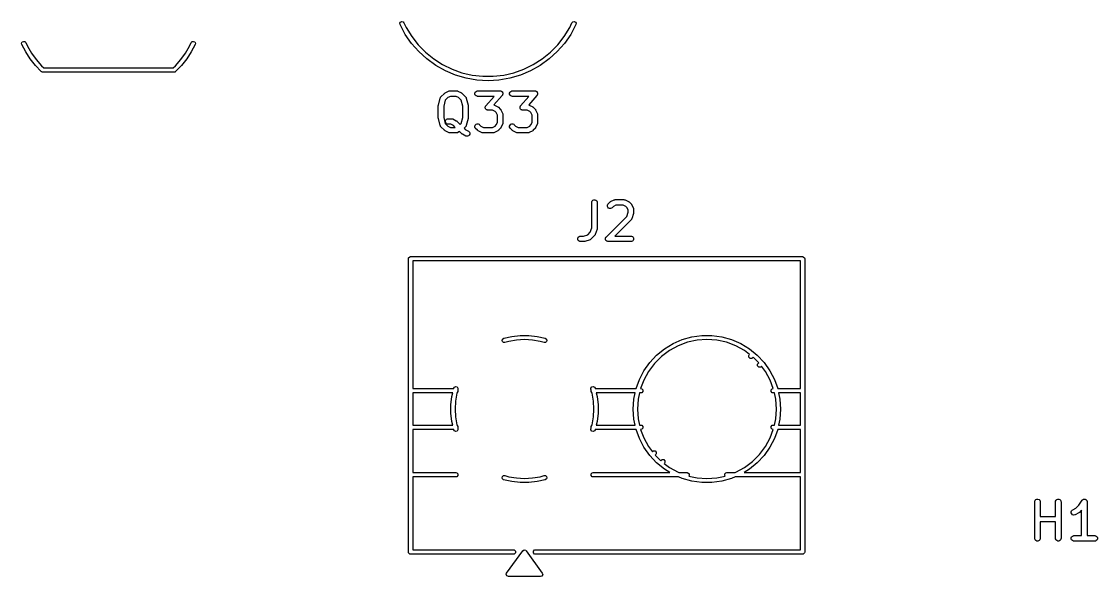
# Model space of a CAD drawing. Extents: x -0.09 to 4.55, y -0.16 to 2.78.
# Drawn here: x 3.292 to 4.453, y -0.112 to 0.487 of the extents above; entities that cross this region are included whole.
import ezdxf

# ---------------------------------------------------------------- set-up
doc = ezdxf.new("R2010")
doc.units = 0
doc.header["$MEASUREMENT"] = 0
doc.layers.add('BLACK', color=7, linetype='CONTINUOUS')

msp = doc.modelspace()

# ---------------------------------------------------------------- linework, layer by layer
at = {"layer": 'BLACK', "linetype": 'CONTINUOUS'}
for p, q in [((3.7002, 0.4847), (3.7009, 0.486)), ((3.7004, 0.4833), (3.7002, 0.4847)), ((3.706, 0.4728), (3.7004, 0.4833)), ((3.7004, 0.4833), (3.7004, 0.4833)), ((3.7009, 0.486), (3.7022, 0.4866)), ((3.7022, 0.4866), (3.7036, 0.4864)), ((3.7036, 0.4864), (3.7046, 0.4853)), ((3.7046, 0.4853), (3.707, 0.4801)), ((3.707, 0.4801), (3.713, 0.4705)), ((3.8776, 0.4705), (3.8835, 0.4801)), ((3.8835, 0.4801), (3.8859, 0.4853)), ((3.8902, 0.4833), (3.8846, 0.4728)), ((3.8859, 0.4853), (3.8869, 0.4864)), ((3.8859, 0.4853), (3.8859, 0.4853)), ((3.8869, 0.4864), (3.8883, 0.4866)), ((3.8883, 0.4866), (3.8897, 0.486)), ((3.8897, 0.486), (3.8904, 0.4847)), ((3.8904, 0.4847), (3.8902, 0.4833)), ((3.292, 0.4633), (3.2927, 0.4646)), ((3.2927, 0.4646), (3.294, 0.4652)), ((3.294, 0.4652), (3.2954, 0.465)), ((3.2954, 0.465), (3.2965, 0.4639)), ((3.4752, 0.4639), (3.4762, 0.465)), ((3.4762, 0.465), (3.4777, 0.4652)), ((3.4777, 0.4652), (3.479, 0.4646)), ((3.479, 0.4646), (3.4797, 0.4633)), ((3.7128, 0.4631), (3.706, 0.4728)), ((3.713, 0.4705), (3.72, 0.4615)), ((3.8706, 0.4615), (3.8776, 0.4705)), ((3.8846, 0.4728), (3.8778, 0.4631)), ((3.2922, 0.4619), (3.292, 0.4633)), ((3.2965, 0.4539), (3.2922, 0.4619)), ((3.2922, 0.4619), (3.2922, 0.4619)), ((3.2965, 0.4639), (3.2965, 0.4639)), ((3.2965, 0.4639), (3.2983, 0.46)), ((3.3015, 0.4463), (3.2965, 0.4539)), ((3.2983, 0.46), (3.3028, 0.4526)), ((3.4689, 0.4526), (3.4733, 0.46)), ((3.4752, 0.4539), (3.4702, 0.4463)), ((3.4733, 0.46), (3.4752, 0.4639)), ((3.4752, 0.4639), (3.4752, 0.4639)), ((3.4795, 0.4619), (3.4752, 0.4539)), ((3.4797, 0.4633), (3.4795, 0.4619)), ((3.4795, 0.4619), (3.4795, 0.4619)), ((3.7206, 0.4542), (3.7128, 0.4631)), ((3.72, 0.4615), (3.7279, 0.4534)), ((3.7294, 0.4462), (3.7206, 0.4542)), ((3.7279, 0.4534), (3.7368, 0.4463)), ((3.8538, 0.4463), (3.8626, 0.4534)), ((3.87, 0.4542), (3.8612, 0.4462)), ((3.8626, 0.4534), (3.8706, 0.4615)), ((3.8778, 0.4631), (3.87, 0.4542)), ((3.3071, 0.4392), (3.3015, 0.4463)), ((3.3028, 0.4526), (3.3078, 0.4455)), ((3.3078, 0.4455), (3.3135, 0.439)), ((3.4582, 0.439), (3.4638, 0.4455)), ((3.4638, 0.4455), (3.4689, 0.4526)), ((3.4702, 0.4463), (3.4646, 0.4392)), ((3.739, 0.4392), (3.7294, 0.4462)), ((3.7368, 0.4463), (3.7463, 0.4402)), ((3.8442, 0.4402), (3.8538, 0.4463)), ((3.8612, 0.4462), (3.8515, 0.4392)), ((3.3133, 0.4326), (3.3071, 0.4392)), ((3.3138, 0.4323), (3.3133, 0.4326)), ((3.3133, 0.4326), (3.3133, 0.4326)), ((3.3135, 0.439), (3.3159, 0.4366)), ((3.3141, 0.4321), (3.3138, 0.4323)), ((3.3145, 0.432), (3.3141, 0.4321)), ((3.3146, 0.4319), (3.3145, 0.432)), ((3.3147, 0.4319), (3.3146, 0.4319)), ((3.315, 0.4319), (3.3147, 0.4319)), ((3.4567, 0.4319), (3.315, 0.4319)), ((3.3159, 0.4366), (3.4557, 0.4366)), ((3.4557, 0.4366), (3.4582, 0.439)), ((3.4569, 0.4319), (3.4567, 0.4319)), ((3.457, 0.4319), (3.4569, 0.4319)), ((3.4572, 0.432), (3.457, 0.4319)), ((3.4576, 0.4321), (3.4572, 0.432)), ((3.4578, 0.4323), (3.4576, 0.4321)), ((3.4583, 0.4326), (3.4578, 0.4323)), ((3.4646, 0.4392), (3.4583, 0.4326)), ((3.4583, 0.4326), (3.4583, 0.4326)), ((3.7494, 0.4334), (3.739, 0.4392)), ((3.7463, 0.4402), (3.7565, 0.4352)), ((3.7603, 0.4288), (3.7494, 0.4334)), ((3.7565, 0.4352), (3.7672, 0.4314)), ((3.7672, 0.4314), (3.7783, 0.4288)), ((3.8122, 0.4288), (3.8233, 0.4314)), ((3.8233, 0.4314), (3.834, 0.4352)), ((3.8412, 0.4334), (3.8302, 0.4288)), ((3.834, 0.4352), (3.8442, 0.4402)), ((3.8515, 0.4392), (3.8412, 0.4334)), ((3.7717, 0.4255), (3.7603, 0.4288)), ((3.7834, 0.4235), (3.7717, 0.4255)), ((3.7783, 0.4288), (3.7896, 0.4276)), ((3.7953, 0.4228), (3.7834, 0.4235)), ((3.7896, 0.4276), (3.7953, 0.4276)), ((3.7953, 0.4276), (3.7953, 0.4276)), ((3.7953, 0.4276), (3.801, 0.4276)), ((3.8071, 0.4235), (3.7953, 0.4228)), ((3.7953, 0.4228), (3.7953, 0.4228)), ((3.801, 0.4276), (3.8122, 0.4288)), ((3.8188, 0.4255), (3.8071, 0.4235)), ((3.8302, 0.4288), (3.8188, 0.4255)), ((3.7444, 0.4053), (3.7482, 0.4091)), ((3.7482, 0.4091), (3.7484, 0.4093)), ((3.7484, 0.4093), (3.7485, 0.4093)), ((3.7485, 0.4093), (3.7486, 0.4094)), ((3.7486, 0.4094), (3.7487, 0.4095)), ((3.7486, 0.4094), (3.7486, 0.4094)), ((3.7487, 0.4095), (3.749, 0.4096)), ((3.749, 0.4096), (3.7527, 0.4115)), ((3.7527, 0.4115), (3.7533, 0.4117)), ((3.7533, 0.4117), (3.7534, 0.4117)), ((3.7534, 0.4117), (3.7535, 0.4118)), ((3.7535, 0.4118), (3.754, 0.4118)), ((3.754, 0.4118), (3.7615, 0.4118)), ((3.7615, 0.4118), (3.7621, 0.4118)), ((3.7621, 0.4118), (3.7622, 0.4117)), ((3.7622, 0.4117), (3.7623, 0.4117)), ((3.7623, 0.4117), (3.7629, 0.4115)), ((3.7629, 0.4115), (3.7666, 0.4096)), ((3.7666, 0.4096), (3.7668, 0.4095)), ((3.7668, 0.4095), (3.7669, 0.4094)), ((3.7669, 0.4094), (3.767, 0.4094)), ((3.767, 0.4094), (3.7671, 0.4093)), ((3.7671, 0.4093), (3.7671, 0.4093)), ((3.7671, 0.4093), (3.7674, 0.4091)), ((3.7674, 0.4091), (3.7711, 0.4053)), ((3.7811, 0.4094), (3.7816, 0.4105)), ((3.7811, 0.4083), (3.7811, 0.4094)), ((3.7816, 0.4072), (3.7811, 0.4083)), ((3.7816, 0.4105), (3.7824, 0.4113)), ((3.7824, 0.4064), (3.7816, 0.4072)), ((3.7824, 0.4113), (3.7835, 0.4118)), ((3.7835, 0.406), (3.7824, 0.4064)), ((3.7835, 0.4118), (3.784, 0.4118)), ((3.784, 0.4118), (3.8084, 0.4118)), ((3.8106, 0.4069), (3.8017, 0.3967)), ((3.8084, 0.4118), (3.8087, 0.4118)), ((3.8087, 0.4118), (3.8088, 0.4118)), ((3.8088, 0.4118), (3.8088, 0.4118)), ((3.8088, 0.4118), (3.809, 0.4118)), ((3.809, 0.4118), (3.8094, 0.4116)), ((3.8094, 0.4116), (3.8099, 0.4114)), ((3.8099, 0.4114), (3.8099, 0.4114)), ((3.8099, 0.4114), (3.81, 0.4113)), ((3.81, 0.4113), (3.8104, 0.411)), ((3.8104, 0.411), (3.8107, 0.4107)), ((3.8108, 0.4072), (3.8106, 0.4069)), ((3.8107, 0.4107), (3.8108, 0.4106)), ((3.8108, 0.4106), (3.8109, 0.4105)), ((3.8109, 0.4072), (3.8108, 0.4072)), ((3.8109, 0.4105), (3.811, 0.4101)), ((3.811, 0.4074), (3.8109, 0.4073)), ((3.8109, 0.4073), (3.8109, 0.4072)), ((3.811, 0.4101), (3.8113, 0.4096)), ((3.8111, 0.4078), (3.811, 0.4074)), ((3.8113, 0.4083), (3.8111, 0.4078)), ((3.8113, 0.4096), (3.8113, 0.4095)), ((3.8113, 0.4095), (3.8113, 0.4094)), ((3.8113, 0.4094), (3.8113, 0.409)), ((3.8113, 0.409), (3.8113, 0.4085)), ((3.8113, 0.4085), (3.8113, 0.4084)), ((3.8113, 0.4084), (3.8113, 0.4083)), ((3.8186, 0.4094), (3.8191, 0.4105)), ((3.8186, 0.4083), (3.8186, 0.4094)), ((3.8191, 0.4072), (3.8186, 0.4083)), ((3.8191, 0.4105), (3.8199, 0.4113)), ((3.8199, 0.4064), (3.8191, 0.4072)), ((3.8199, 0.4113), (3.8209, 0.4118)), ((3.8209, 0.406), (3.8199, 0.4064)), ((3.8209, 0.4118), (3.8215, 0.4118)), ((3.8215, 0.4118), (3.8459, 0.4118)), ((3.8481, 0.4069), (3.8392, 0.3967)), ((3.8459, 0.4118), (3.8462, 0.4118)), ((3.8462, 0.4118), (3.8463, 0.4118)), ((3.8463, 0.4118), (3.8463, 0.4118)), ((3.8463, 0.4118), (3.8465, 0.4118)), ((3.8465, 0.4118), (3.8469, 0.4116)), ((3.8469, 0.4116), (3.8474, 0.4114)), ((3.8474, 0.4114), (3.8474, 0.4114)), ((3.8474, 0.4114), (3.8475, 0.4113)), ((3.8475, 0.4113), (3.8479, 0.411)), ((3.8479, 0.411), (3.8482, 0.4107)), ((3.8483, 0.4072), (3.8481, 0.4069)), ((3.8482, 0.4107), (3.8483, 0.4106)), ((3.8483, 0.4106), (3.8483, 0.4105)), ((3.8483, 0.4105), (3.8485, 0.4101)), ((3.8484, 0.4073), (3.8483, 0.4072)), ((3.8483, 0.4072), (3.8483, 0.4072)), ((3.8485, 0.4074), (3.8484, 0.4073)), ((3.8485, 0.4101), (3.8487, 0.4096)), ((3.8486, 0.4078), (3.8485, 0.4074)), ((3.8488, 0.4083), (3.8486, 0.4078)), ((3.8487, 0.4096), (3.8488, 0.4095)), ((3.8488, 0.4095), (3.8488, 0.4094)), ((3.8488, 0.4094), (3.8488, 0.409)), ((3.8488, 0.409), (3.8488, 0.4085)), ((3.8488, 0.4085), (3.8488, 0.4084)), ((3.8488, 0.4084), (3.8488, 0.4083)), ((3.7417, 0.3961), (3.7418, 0.3963)), ((3.7417, 0.3959), (3.7417, 0.3961)), ((3.7417, 0.3958), (3.7417, 0.3959)), ((3.7417, 0.3957), (3.7417, 0.3958)), ((3.7417, 0.3826), (3.7417, 0.3957)), ((3.7418, 0.3965), (3.7437, 0.404)), ((3.7418, 0.3964), (3.7418, 0.3965)), ((3.7418, 0.3963), (3.7418, 0.3964)), ((3.7437, 0.404), (3.7439, 0.4045)), ((3.7439, 0.4045), (3.744, 0.4047)), ((3.744, 0.4047), (3.7441, 0.4049)), ((3.7441, 0.4049), (3.7444, 0.4053)), ((3.7492, 0.4017), (3.7476, 0.3954)), ((3.7476, 0.3954), (3.7476, 0.383)), ((3.752, 0.4046), (3.7492, 0.4017)), ((3.7547, 0.4059), (3.752, 0.4046)), ((3.7608, 0.4059), (3.7547, 0.4059)), ((3.7635, 0.4046), (3.7608, 0.4059)), ((3.7664, 0.4017), (3.7635, 0.4046)), ((3.768, 0.3954), (3.7664, 0.4017)), ((3.768, 0.383), (3.768, 0.3954)), ((3.7711, 0.4053), (3.7715, 0.4049)), ((3.7715, 0.4049), (3.7716, 0.4047)), ((3.7716, 0.4047), (3.7717, 0.4045)), ((3.7717, 0.4045), (3.7719, 0.404)), ((3.7719, 0.404), (3.7738, 0.3965)), ((3.7738, 0.3965), (3.7738, 0.3964)), ((3.7738, 0.3964), (3.7738, 0.3963)), ((3.7738, 0.3963), (3.7738, 0.3961)), ((3.7738, 0.3961), (3.7739, 0.3959)), ((3.7739, 0.3959), (3.7738, 0.3958)), ((3.7738, 0.3958), (3.7739, 0.3957)), ((3.7739, 0.3957), (3.7739, 0.3826)), ((3.784, 0.4059), (3.7835, 0.406)), ((3.8019, 0.4059), (3.784, 0.4059)), ((3.7924, 0.3944), (3.7926, 0.3949)), ((3.7926, 0.3949), (3.7927, 0.3953)), ((3.7927, 0.3953), (3.7928, 0.3955)), ((3.7928, 0.3955), (3.7929, 0.3956)), ((3.7928, 0.3955), (3.7928, 0.3955)), ((3.7929, 0.3956), (3.7931, 0.3958)), ((3.7931, 0.3958), (3.8019, 0.4059)), ((3.8017, 0.3967), (3.8022, 0.3965)), ((3.8022, 0.3965), (3.806, 0.3946)), ((3.8215, 0.4059), (3.8209, 0.406)), ((3.8394, 0.4059), (3.8215, 0.4059)), ((3.8299, 0.3944), (3.8301, 0.3949)), ((3.8301, 0.3949), (3.8302, 0.3953)), ((3.8302, 0.3953), (3.8303, 0.3955)), ((3.8303, 0.3955), (3.8304, 0.3956)), ((3.8303, 0.3955), (3.8303, 0.3955)), ((3.8304, 0.3956), (3.8305, 0.3958)), ((3.8305, 0.3958), (3.8394, 0.4059)), ((3.8392, 0.3967), (3.8397, 0.3965)), ((3.8397, 0.3965), (3.8435, 0.3946)), ((3.7923, 0.3942), (3.7924, 0.3943)), ((3.7924, 0.3938), (3.7923, 0.3942)), ((3.7924, 0.3943), (3.7924, 0.3944)), ((3.7924, 0.3933), (3.7924, 0.3938)), ((3.7924, 0.3932), (3.7924, 0.3933)), ((3.7924, 0.3931), (3.7924, 0.3932)), ((3.7926, 0.3927), (3.7924, 0.3931)), ((3.7928, 0.3922), (3.7926, 0.3927)), ((3.7929, 0.3922), (3.7928, 0.3922)), ((3.7929, 0.3921), (3.7929, 0.3922)), ((3.7933, 0.3918), (3.7929, 0.3921)), ((3.7936, 0.3914), (3.7933, 0.3918)), ((3.7937, 0.3914), (3.7936, 0.3914)), ((3.7938, 0.3913), (3.7937, 0.3914)), ((3.7943, 0.3912), (3.7938, 0.3913)), ((3.7947, 0.391), (3.7943, 0.3912)), ((3.7948, 0.391), (3.7947, 0.391)), ((3.7949, 0.3909), (3.7948, 0.391)), ((3.795, 0.3909), (3.7949, 0.3909)), ((3.7953, 0.3909), (3.795, 0.3909)), ((3.8002, 0.3909), (3.7953, 0.3909)), ((3.8029, 0.3896), (3.8002, 0.3909)), ((3.8041, 0.3884), (3.8029, 0.3896)), ((3.8054, 0.3857), (3.8041, 0.3884)), ((3.8054, 0.3777), (3.8054, 0.3857)), ((3.806, 0.3946), (3.8062, 0.3945)), ((3.8062, 0.3945), (3.8063, 0.3944)), ((3.8063, 0.3944), (3.8064, 0.3944)), ((3.8064, 0.3944), (3.8065, 0.3943)), ((3.8065, 0.3943), (3.8065, 0.3943)), ((3.8065, 0.3943), (3.8067, 0.3941)), ((3.8067, 0.3941), (3.8086, 0.3922)), ((3.8086, 0.3922), (3.8088, 0.392)), ((3.8088, 0.392), (3.8089, 0.3919)), ((3.8089, 0.3919), (3.8089, 0.3918)), ((3.8089, 0.3918), (3.809, 0.3918)), ((3.809, 0.3918), (3.809, 0.3917)), ((3.809, 0.3917), (3.8092, 0.3914)), ((3.8092, 0.3914), (3.811, 0.3877)), ((3.811, 0.3877), (3.8112, 0.3871)), ((3.8112, 0.3871), (3.8113, 0.387)), ((3.8113, 0.387), (3.8113, 0.3869)), ((3.8113, 0.3869), (3.8114, 0.3864)), ((3.8114, 0.3864), (3.8114, 0.377)), ((3.8298, 0.3942), (3.8299, 0.3943)), ((3.8299, 0.3938), (3.8298, 0.3942)), ((3.8299, 0.3943), (3.8299, 0.3944)), ((3.8299, 0.3933), (3.8299, 0.3938)), ((3.8299, 0.3932), (3.8299, 0.3933)), ((3.8299, 0.3931), (3.8299, 0.3932)), ((3.8301, 0.3927), (3.8299, 0.3931)), ((3.8303, 0.3922), (3.8301, 0.3927)), ((3.8304, 0.3922), (3.8303, 0.3922)), ((3.8304, 0.3921), (3.8304, 0.3922)), ((3.8308, 0.3918), (3.8304, 0.3921)), ((3.8311, 0.3914), (3.8308, 0.3918)), ((3.8312, 0.3914), (3.8311, 0.3914)), ((3.8313, 0.3913), (3.8312, 0.3914)), ((3.8318, 0.3912), (3.8313, 0.3913)), ((3.8322, 0.391), (3.8318, 0.3912)), ((3.8323, 0.391), (3.8322, 0.391)), ((3.8324, 0.3909), (3.8323, 0.391)), ((3.8325, 0.3909), (3.8324, 0.3909)), ((3.8328, 0.3909), (3.8325, 0.3909)), ((3.8377, 0.3909), (3.8328, 0.3909)), ((3.8404, 0.3896), (3.8377, 0.3909)), ((3.8416, 0.3884), (3.8404, 0.3896)), ((3.8429, 0.3857), (3.8416, 0.3884)), ((3.8429, 0.3777), (3.8429, 0.3857)), ((3.8435, 0.3946), (3.8437, 0.3945)), ((3.8437, 0.3945), (3.8438, 0.3944)), ((3.8438, 0.3944), (3.8439, 0.3944)), ((3.8439, 0.3944), (3.844, 0.3943)), ((3.844, 0.3943), (3.844, 0.3943)), ((3.844, 0.3943), (3.8442, 0.3941)), ((3.8442, 0.3941), (3.8461, 0.3922)), ((3.8461, 0.3922), (3.8463, 0.392)), ((3.8463, 0.392), (3.8464, 0.3919)), ((3.8464, 0.3919), (3.8464, 0.3918)), ((3.8464, 0.3918), (3.8465, 0.3918)), ((3.8465, 0.3918), (3.8465, 0.3917)), ((3.8465, 0.3917), (3.8467, 0.3914)), ((3.8467, 0.3914), (3.8485, 0.3877)), ((3.8485, 0.3877), (3.8487, 0.3871)), ((3.8487, 0.3871), (3.8487, 0.387)), ((3.8487, 0.387), (3.8488, 0.3869)), ((3.8488, 0.3869), (3.8488, 0.3864)), ((3.8488, 0.3864), (3.8488, 0.377)), ((3.7417, 0.3825), (3.7417, 0.3826)), ((3.7417, 0.3823), (3.7417, 0.3825)), ((3.7417, 0.3825), (3.7417, 0.3825)), ((3.7418, 0.382), (3.7417, 0.3823)), ((3.7418, 0.3819), (3.7418, 0.382)), ((3.7418, 0.382), (3.7418, 0.382)), ((3.7437, 0.3744), (3.7418, 0.3819)), ((3.7439, 0.3739), (3.7437, 0.3744)), ((3.744, 0.3737), (3.7439, 0.3739)), ((3.7441, 0.3735), (3.744, 0.3737)), ((3.7444, 0.373), (3.7441, 0.3735)), ((3.7482, 0.3693), (3.7444, 0.373)), ((3.7476, 0.383), (3.7492, 0.3766)), ((3.7492, 0.3766), (3.752, 0.3738)), ((3.7493, 0.3794), (3.7497, 0.3805)), ((3.7493, 0.3783), (3.7493, 0.3794)), ((3.7497, 0.3772), (3.7493, 0.3783)), ((3.7497, 0.3805), (3.7505, 0.3813)), ((3.7505, 0.3764), (3.7497, 0.3772)), ((3.7505, 0.3813), (3.7516, 0.3818)), ((3.7516, 0.376), (3.7505, 0.3764)), ((3.7516, 0.3818), (3.7522, 0.3818)), ((3.7522, 0.3759), (3.7516, 0.376)), ((3.752, 0.3738), (3.7547, 0.3724)), ((3.7522, 0.3818), (3.7559, 0.3818)), ((3.7552, 0.3759), (3.7522, 0.3759)), ((3.7547, 0.3724), (3.76, 0.3724)), ((3.7579, 0.3746), (3.7552, 0.3759)), ((3.7559, 0.3818), (3.7565, 0.3818)), ((3.7565, 0.3818), (3.7566, 0.3817)), ((3.7566, 0.3817), (3.7567, 0.3817)), ((3.7567, 0.3817), (3.7572, 0.3815)), ((3.7572, 0.3815), (3.761, 0.3796)), ((3.76, 0.3724), (3.7579, 0.3746)), ((3.761, 0.3796), (3.7612, 0.3795)), ((3.7612, 0.3795), (3.7613, 0.3794)), ((3.7613, 0.3794), (3.7614, 0.3794)), ((3.7614, 0.3794), (3.7615, 0.3793)), ((3.7615, 0.3793), (3.7615, 0.3793)), ((3.7615, 0.3793), (3.7617, 0.3791)), ((3.7617, 0.3791), (3.7653, 0.3755)), ((3.7653, 0.3755), (3.7664, 0.3766)), ((3.7664, 0.3766), (3.768, 0.383)), ((3.7711, 0.373), (3.7695, 0.3714)), ((3.7715, 0.3735), (3.7711, 0.373)), ((3.7716, 0.3737), (3.7715, 0.3735)), ((3.7717, 0.3739), (3.7716, 0.3737)), ((3.7719, 0.3744), (3.7717, 0.3739)), ((3.7738, 0.3819), (3.7719, 0.3744)), ((3.7739, 0.3826), (3.7738, 0.3825)), ((3.7738, 0.3825), (3.7739, 0.3825)), ((3.7739, 0.3825), (3.7738, 0.3823)), ((3.7738, 0.3823), (3.7738, 0.382)), ((3.7738, 0.382), (3.7738, 0.382)), ((3.7738, 0.382), (3.7738, 0.3819)), ((3.7811, 0.3738), (3.7816, 0.3749)), ((3.7811, 0.3727), (3.7811, 0.3738)), ((3.7816, 0.3716), (3.7811, 0.3727)), ((3.7816, 0.3749), (3.7824, 0.3757)), ((3.7819, 0.3712), (3.7816, 0.3716)), ((3.7824, 0.3757), (3.7835, 0.3761)), ((3.7835, 0.3761), (3.7846, 0.3761)), ((3.7846, 0.3761), (3.7857, 0.3757)), ((3.7857, 0.3757), (3.7861, 0.3753)), ((3.7861, 0.3753), (3.7877, 0.3738)), ((3.7877, 0.3738), (3.7903, 0.3724)), ((3.7903, 0.3724), (3.8002, 0.3724)), ((3.8002, 0.3724), (3.8029, 0.3738)), ((3.8029, 0.3738), (3.8041, 0.375)), ((3.8041, 0.375), (3.8054, 0.3777)), ((3.809, 0.3716), (3.8089, 0.3715)), ((3.8089, 0.3715), (3.8089, 0.3714)), ((3.8092, 0.3719), (3.809, 0.3717)), ((3.809, 0.3717), (3.809, 0.3716)), ((3.811, 0.3757), (3.8092, 0.3719)), ((3.8112, 0.3762), (3.811, 0.3757)), ((3.8113, 0.3763), (3.8112, 0.3762)), ((3.8114, 0.377), (3.8113, 0.3764)), ((3.8113, 0.3764), (3.8113, 0.3763)), ((3.8186, 0.3738), (3.8191, 0.3749)), ((3.8186, 0.3727), (3.8186, 0.3738)), ((3.8191, 0.3716), (3.8186, 0.3727)), ((3.8191, 0.3749), (3.8199, 0.3757)), ((3.8194, 0.3712), (3.8191, 0.3716)), ((3.8199, 0.3757), (3.8209, 0.3761)), ((3.8209, 0.3761), (3.8221, 0.3761)), ((3.8221, 0.3761), (3.8232, 0.3757)), ((3.8232, 0.3757), (3.8236, 0.3753)), ((3.8236, 0.3753), (3.8251, 0.3738)), ((3.8251, 0.3738), (3.8278, 0.3724)), ((3.8278, 0.3724), (3.8377, 0.3724)), ((3.8377, 0.3724), (3.8404, 0.3738)), ((3.8404, 0.3738), (3.8416, 0.375)), ((3.8416, 0.375), (3.8429, 0.3777)), ((3.8465, 0.3716), (3.8464, 0.3715)), ((3.8464, 0.3715), (3.8464, 0.3714)), ((3.8467, 0.3719), (3.8465, 0.3717)), ((3.8465, 0.3717), (3.8465, 0.3716)), ((3.8485, 0.3757), (3.8467, 0.3719)), ((3.8487, 0.3762), (3.8485, 0.3757)), ((3.8488, 0.3764), (3.8487, 0.3763)), ((3.8487, 0.3763), (3.8487, 0.3762)), ((3.8488, 0.377), (3.8488, 0.3764)), ((3.7484, 0.3691), (3.7482, 0.3693)), ((3.7485, 0.369), (3.7484, 0.3691)), ((3.7486, 0.369), (3.7485, 0.369)), ((3.7486, 0.3689), (3.7486, 0.369)), ((3.7487, 0.3689), (3.7486, 0.3689)), ((3.749, 0.3687), (3.7487, 0.3689)), ((3.7527, 0.3669), (3.749, 0.3687)), ((3.7533, 0.3666), (3.7527, 0.3669)), ((3.7534, 0.3666), (3.7533, 0.3666)), ((3.7535, 0.3666), (3.7534, 0.3666)), ((3.754, 0.3665), (3.7535, 0.3666)), ((3.7615, 0.3665), (3.754, 0.3665)), ((3.7621, 0.3666), (3.7615, 0.3665)), ((3.7622, 0.3666), (3.7621, 0.3666)), ((3.7623, 0.3666), (3.7622, 0.3666)), ((3.7629, 0.3669), (3.7623, 0.3666)), ((3.7647, 0.3678), (3.7629, 0.3669)), ((3.7669, 0.3655), (3.7647, 0.3678)), ((3.7672, 0.3653), (3.7669, 0.3655)), ((3.7673, 0.3652), (3.7672, 0.3653)), ((3.7672, 0.3653), (3.7672, 0.3653)), ((3.7674, 0.3652), (3.7673, 0.3652)), ((3.7675, 0.3651), (3.7674, 0.3652)), ((3.7677, 0.365), (3.7675, 0.3651)), ((3.7715, 0.3631), (3.7677, 0.365)), ((3.7695, 0.3714), (3.7708, 0.37)), ((3.7708, 0.37), (3.7741, 0.3684)), ((3.772, 0.3629), (3.7715, 0.3631)), ((3.7731, 0.3628), (3.772, 0.3629)), ((3.7742, 0.3632), (3.7731, 0.3628)), ((3.7741, 0.3684), (3.7746, 0.3681)), ((3.7751, 0.3639), (3.7742, 0.3632)), ((3.7746, 0.3681), (3.7753, 0.3672)), ((3.7756, 0.365), (3.7751, 0.3639)), ((3.7753, 0.3672), (3.7757, 0.3661)), ((3.7757, 0.3661), (3.7756, 0.365)), ((3.7838, 0.3693), (3.7819, 0.3712)), ((3.784, 0.3691), (3.7838, 0.3693)), ((3.7841, 0.369), (3.784, 0.3691)), ((3.7842, 0.369), (3.7841, 0.369)), ((3.7843, 0.3689), (3.7842, 0.369)), ((3.7846, 0.3687), (3.7843, 0.3689)), ((3.7843, 0.3689), (3.7843, 0.3689)), ((3.7883, 0.3669), (3.7846, 0.3687)), ((3.7889, 0.3666), (3.7883, 0.3669)), ((3.789, 0.3666), (3.7889, 0.3666)), ((3.7891, 0.3666), (3.789, 0.3666)), ((3.7897, 0.3665), (3.7891, 0.3666)), ((3.8009, 0.3665), (3.7897, 0.3665)), ((3.8015, 0.3666), (3.8009, 0.3665)), ((3.8016, 0.3666), (3.8015, 0.3666)), ((3.8017, 0.3666), (3.8016, 0.3666)), ((3.8022, 0.3669), (3.8017, 0.3666)), ((3.806, 0.3687), (3.8022, 0.3669)), ((3.8062, 0.3689), (3.806, 0.3687)), ((3.8063, 0.3689), (3.8062, 0.3689)), ((3.8064, 0.369), (3.8063, 0.3689)), ((3.8065, 0.369), (3.8064, 0.369)), ((3.8067, 0.3693), (3.8065, 0.3691)), ((3.8065, 0.3691), (3.8065, 0.369)), ((3.8086, 0.3712), (3.8067, 0.3693)), ((3.8088, 0.3714), (3.8086, 0.3712)), ((3.8089, 0.3714), (3.8088, 0.3714)), ((3.8213, 0.3693), (3.8194, 0.3712)), ((3.8215, 0.3691), (3.8213, 0.3693)), ((3.8216, 0.369), (3.8215, 0.3691)), ((3.8217, 0.369), (3.8216, 0.369)), ((3.8218, 0.3689), (3.8217, 0.369)), ((3.8221, 0.3687), (3.8218, 0.3689)), ((3.8218, 0.3689), (3.8218, 0.3689)), ((3.8258, 0.3669), (3.8221, 0.3687)), ((3.8264, 0.3666), (3.8258, 0.3669)), ((3.8265, 0.3666), (3.8264, 0.3666)), ((3.8266, 0.3666), (3.8265, 0.3666)), ((3.8271, 0.3665), (3.8266, 0.3666)), ((3.8384, 0.3665), (3.8271, 0.3665)), ((3.839, 0.3666), (3.8384, 0.3665)), ((3.8391, 0.3666), (3.839, 0.3666)), ((3.8392, 0.3666), (3.8391, 0.3666)), ((3.8397, 0.3669), (3.8392, 0.3666)), ((3.8435, 0.3687), (3.8397, 0.3669)), ((3.8437, 0.3689), (3.8435, 0.3687)), ((3.8438, 0.3689), (3.8437, 0.3689)), ((3.8439, 0.369), (3.8438, 0.3689)), ((3.844, 0.369), (3.8439, 0.369)), ((3.8442, 0.3693), (3.844, 0.3691)), ((3.844, 0.3691), (3.844, 0.369)), ((3.8461, 0.3712), (3.8442, 0.3693)), ((3.8463, 0.3714), (3.8461, 0.3712)), ((3.8464, 0.3714), (3.8463, 0.3714)), ((3.9072, 0.2921), (3.9076, 0.2932)), ((3.9072, 0.2915), (3.9072, 0.2921)), ((3.9072, 0.2639), (3.9072, 0.2915)), ((3.9076, 0.2932), (3.9085, 0.294)), ((3.9085, 0.294), (3.9095, 0.2944)), ((3.9095, 0.2944), (3.9107, 0.2944)), ((3.9107, 0.2944), (3.9117, 0.294)), ((3.9117, 0.294), (3.9126, 0.2932)), ((3.9126, 0.2932), (3.913, 0.2921)), ((3.913, 0.2921), (3.9131, 0.2915)), ((3.9131, 0.2915), (3.9131, 0.2634)), ((3.9249, 0.2899), (3.9268, 0.2918)), ((3.9268, 0.2918), (3.927, 0.2919)), ((3.927, 0.292), (3.9271, 0.2921)), ((3.927, 0.2919), (3.927, 0.292)), ((3.9271, 0.2921), (3.9272, 0.2921)), ((3.9272, 0.2921), (3.9273, 0.2922)), ((3.9273, 0.2922), (3.9275, 0.2923)), ((3.9275, 0.2923), (3.9313, 0.2942)), ((3.9313, 0.2942), (3.9318, 0.2944)), ((3.9318, 0.2944), (3.9319, 0.2944)), ((3.9319, 0.2944), (3.932, 0.2944)), ((3.932, 0.2944), (3.9326, 0.2945)), ((3.9326, 0.2945), (3.942, 0.2945)), ((3.942, 0.2945), (3.9426, 0.2944)), ((3.9426, 0.2944), (3.9427, 0.2944)), ((3.9427, 0.2944), (3.9428, 0.2944)), ((3.9428, 0.2944), (3.9433, 0.2942)), ((3.9433, 0.2942), (3.947, 0.2923)), ((3.947, 0.2923), (3.9473, 0.2922)), ((3.9473, 0.2922), (3.9474, 0.2921)), ((3.9474, 0.2921), (3.9474, 0.2921)), ((3.9474, 0.2921), (3.9475, 0.292)), ((3.9475, 0.292), (3.9476, 0.2919)), ((3.9476, 0.2919), (3.9478, 0.2918)), ((3.9478, 0.2918), (3.9497, 0.2899)), ((3.9241, 0.2884), (3.9245, 0.2894)), ((3.9241, 0.2872), (3.9241, 0.2884)), ((3.9245, 0.2862), (3.9241, 0.2872)), ((3.9245, 0.2894), (3.9249, 0.2899)), ((3.9253, 0.2853), (3.9245, 0.2862)), ((3.9264, 0.2849), (3.9253, 0.2853)), ((3.9276, 0.2849), (3.9264, 0.2849)), ((3.9286, 0.2853), (3.9276, 0.2849)), ((3.9291, 0.2857), (3.9286, 0.2853)), ((3.9306, 0.2872), (3.9291, 0.2857)), ((3.9333, 0.2886), (3.9306, 0.2872)), ((3.9413, 0.2886), (3.9333, 0.2886)), ((3.944, 0.2872), (3.9413, 0.2886)), ((3.9452, 0.286), (3.944, 0.2872)), ((3.945, 0.2763), (3.9465, 0.2808)), ((3.9465, 0.2833), (3.9452, 0.286)), ((3.9465, 0.2808), (3.9465, 0.2833)), ((3.9497, 0.2899), (3.9499, 0.2897)), ((3.9499, 0.2897), (3.9499, 0.2896)), ((3.9499, 0.2896), (3.95, 0.2895)), ((3.95, 0.2895), (3.9501, 0.2894)), ((3.9501, 0.2894), (3.9501, 0.2894)), ((3.9501, 0.2894), (3.9502, 0.2891)), ((3.9502, 0.2891), (3.9521, 0.2854)), ((3.9523, 0.2794), (3.9504, 0.2737)), ((3.9521, 0.2854), (3.9523, 0.2848)), ((3.9523, 0.2848), (3.9523, 0.2847)), ((3.9523, 0.2847), (3.9524, 0.2846)), ((3.9524, 0.2797), (3.9523, 0.2796)), ((3.9523, 0.2796), (3.9523, 0.2794)), ((3.9524, 0.2846), (3.9524, 0.284)), ((3.9524, 0.284), (3.9524, 0.2803)), ((3.9524, 0.2803), (3.9524, 0.28)), ((3.9524, 0.28), (3.9524, 0.2799)), ((3.9524, 0.2799), (3.9524, 0.2798)), ((3.9524, 0.2798), (3.9524, 0.2797)), ((3.923, 0.2543), (3.945, 0.2763)), ((3.9497, 0.2726), (3.9322, 0.2551)), ((3.9501, 0.273), (3.9497, 0.2726)), ((3.9502, 0.2732), (3.9501, 0.2731)), ((3.9501, 0.2731), (3.9501, 0.273)), ((3.9504, 0.2737), (3.9502, 0.2732)), ((3.8984, 0.2551), (3.9029, 0.2566)), ((3.9029, 0.2566), (3.9056, 0.2594)), ((3.9056, 0.2594), (3.9072, 0.2639)), ((3.9103, 0.2557), (3.9066, 0.252)), ((3.9107, 0.2562), (3.9103, 0.2557)), ((3.9108, 0.2563), (3.9107, 0.2563)), ((3.9107, 0.2563), (3.9107, 0.2562)), ((3.911, 0.2569), (3.9108, 0.2563)), ((3.9129, 0.2625), (3.911, 0.2569)), ((3.913, 0.2628), (3.9129, 0.2625)), ((3.9131, 0.2634), (3.913, 0.2631)), ((3.913, 0.2631), (3.913, 0.2631)), ((3.913, 0.2631), (3.913, 0.2629)), ((3.913, 0.2629), (3.913, 0.2628)), ((3.913, 0.2628), (3.913, 0.2628)), ((3.8922, 0.2527), (3.8927, 0.2538)), ((3.8922, 0.2516), (3.8922, 0.2527)), ((3.8927, 0.2505), (3.8922, 0.2516)), ((3.8927, 0.2538), (3.8935, 0.2546)), ((3.8935, 0.2497), (3.8927, 0.2505)), ((3.8935, 0.2546), (3.8945, 0.2551)), ((3.8945, 0.2493), (3.8935, 0.2497)), ((3.8945, 0.2551), (3.8951, 0.2551)), ((3.8951, 0.2492), (3.8945, 0.2493)), ((3.8951, 0.2551), (3.8984, 0.2551)), ((3.8989, 0.2492), (3.8951, 0.2492)), ((3.8991, 0.2492), (3.8989, 0.2492)), ((3.8992, 0.2492), (3.8991, 0.2492)), ((3.8993, 0.2493), (3.8992, 0.2492)), ((3.8994, 0.2493), (3.8993, 0.2493)), ((3.8995, 0.2493), (3.8994, 0.2493)), ((3.8998, 0.2494), (3.8995, 0.2493)), ((3.9054, 0.2512), (3.8998, 0.2494)), ((3.9059, 0.2515), (3.9054, 0.2512)), ((3.906, 0.2516), (3.9059, 0.2515)), ((3.9061, 0.2516), (3.906, 0.2516)), ((3.9066, 0.252), (3.9061, 0.2516)), ((3.9222, 0.2527), (3.9226, 0.2538)), ((3.9222, 0.2516), (3.9222, 0.2527)), ((3.9226, 0.2505), (3.9222, 0.2516)), ((3.9226, 0.2538), (3.923, 0.2543)), ((3.9235, 0.2497), (3.9226, 0.2505)), ((3.9245, 0.2493), (3.9235, 0.2497)), ((3.9251, 0.2492), (3.9245, 0.2493)), ((3.9495, 0.2492), (3.9251, 0.2492)), ((3.9322, 0.2551), (3.9495, 0.2551)), ((3.9495, 0.2551), (3.9501, 0.2551)), ((3.9501, 0.2493), (3.9495, 0.2492)), ((3.9501, 0.2551), (3.9511, 0.2546)), ((3.9511, 0.2497), (3.9501, 0.2493)), ((3.9511, 0.2546), (3.9519, 0.2538)), ((3.9519, 0.2505), (3.9511, 0.2497)), ((3.9519, 0.2538), (3.9524, 0.2527)), ((3.9524, 0.2516), (3.9519, 0.2505)), ((3.9524, 0.2527), (3.9524, 0.2516)), ((3.7096, 0.2316), (3.7109, 0.2329)), ((3.7109, 0.2329), (3.7118, 0.2331)), ((3.7118, 0.2331), (4.1346, 0.2331)), ((4.1346, 0.2331), (4.1355, 0.2329)), ((4.1355, 0.2329), (4.1368, 0.2316)), ((3.7094, 0.2307), (3.7096, 0.2316)), ((3.7094, -0.0858), (3.7094, 0.2307)), ((4.1323, 0.2283), (3.7142, 0.2283)), ((3.7142, 0.2283), (3.7142, 0.0906)), ((4.1323, 0.0906), (4.1323, 0.2283)), ((4.1368, 0.2316), (4.137, 0.2307)), ((4.137, 0.2307), (4.137, -0.0858)), ((3.8105, 0.1426), (3.811, 0.144)), ((3.8109, 0.1412), (3.8105, 0.1426)), ((3.812, 0.1403), (3.8109, 0.1412)), ((3.811, 0.144), (3.8122, 0.1448)), ((3.8135, 0.1403), (3.812, 0.1403)), ((3.8122, 0.1448), (3.821, 0.1469)), ((3.8176, 0.1415), (3.8135, 0.1403)), ((3.8135, 0.1403), (3.8135, 0.1403)), ((3.8261, 0.1429), (3.8176, 0.1415)), ((3.821, 0.1469), (3.8301, 0.1479)), ((3.8347, 0.1434), (3.8261, 0.1429)), ((3.8301, 0.1479), (3.8392, 0.1479)), ((3.8432, 0.1429), (3.8347, 0.1434)), ((3.8392, 0.1479), (3.8483, 0.1469)), ((3.8517, 0.1415), (3.8432, 0.1429)), ((3.8483, 0.1469), (3.8571, 0.1448)), ((3.8558, 0.1402), (3.8517, 0.1415)), ((3.8573, 0.1403), (3.8558, 0.1402)), ((3.8558, 0.1402), (3.8558, 0.1402)), ((3.8571, 0.1448), (3.8571, 0.1448)), ((3.8571, 0.1448), (3.8583, 0.144)), ((3.8584, 0.1412), (3.8573, 0.1403)), ((3.8583, 0.144), (3.8588, 0.1426)), ((3.8588, 0.1426), (3.8584, 0.1412)), ((3.9949, 0.1391), (4.0049, 0.1434)), ((4.0104, 0.1405), (4.0003, 0.1367)), ((4.0049, 0.1434), (4.0153, 0.1464)), ((4.0208, 0.1427), (4.0104, 0.1405)), ((4.0153, 0.1464), (4.0261, 0.1478)), ((4.0315, 0.1435), (4.0208, 0.1427)), ((4.0261, 0.1478), (4.0369, 0.1478)), ((4.0422, 0.1427), (4.0315, 0.1435)), ((4.0369, 0.1478), (4.0477, 0.1464)), ((4.0526, 0.1405), (4.0422, 0.1427)), ((4.0477, 0.1464), (4.0581, 0.1434)), ((4.0626, 0.1367), (4.0526, 0.1405)), ((4.0581, 0.1434), (4.0681, 0.1391)), ((3.9772, 0.1266), (3.9856, 0.1335)), ((3.991, 0.1316), (3.9824, 0.1252)), ((3.9856, 0.1335), (3.9949, 0.1391)), ((4.0003, 0.1367), (3.991, 0.1316)), ((4.072, 0.1316), (4.0626, 0.1367)), ((4.0681, 0.1391), (4.0774, 0.1335)), ((4.0776, 0.1274), (4.072, 0.1316)), ((4.0774, 0.1335), (4.0858, 0.1266)), ((3.9635, 0.1098), (3.9698, 0.1187)), ((3.9748, 0.1176), (3.9684, 0.109)), ((3.9698, 0.1187), (3.9772, 0.1266)), ((3.9824, 0.1252), (3.9748, 0.1176)), ((4.0767, 0.1262), (4.0772, 0.127)), ((4.0767, 0.1244), (4.0767, 0.1262)), ((4.078, 0.1231), (4.0767, 0.1244)), ((4.0772, 0.127), (4.0776, 0.1274)), ((4.0798, 0.1231), (4.078, 0.1231)), ((4.0806, 0.1236), (4.0798, 0.1231)), ((4.0814, 0.1244), (4.0806, 0.1236)), ((4.0874, 0.1183), (4.0814, 0.1244)), ((4.0858, 0.1266), (4.0932, 0.1187)), ((4.0862, 0.1168), (4.0867, 0.1176)), ((4.0862, 0.115), (4.0862, 0.1168)), ((4.0867, 0.1176), (4.0874, 0.1183)), ((4.0932, 0.1187), (4.0994, 0.1098)), ((3.9586, 0.1002), (3.9635, 0.1098)), ((3.9684, 0.109), (3.9633, 0.0997)), ((4.0874, 0.1137), (4.0862, 0.115)), ((4.0893, 0.1137), (4.0874, 0.1137)), ((4.09, 0.1142), (4.0893, 0.1137)), ((4.0904, 0.1146), (4.09, 0.1142)), ((4.0946, 0.109), (4.0904, 0.1146)), ((4.0997, 0.0997), (4.0946, 0.109)), ((4.0994, 0.1098), (4.1044, 0.1002)), ((3.9551, 0.0906), (3.9586, 0.1002)), ((3.9633, 0.0997), (3.9599, 0.0906)), ((4.1031, 0.0906), (4.0997, 0.0997)), ((4.1044, 0.1002), (4.1079, 0.0906)), ((3.7142, 0.0906), (3.7583, 0.0906)), ((3.7142, 0.0858), (3.7142, 0.0512)), ((3.7572, 0.0858), (3.7142, 0.0858)), ((3.7553, 0.0731), (3.7563, 0.0821)), ((3.7563, 0.0821), (3.7572, 0.0858)), ((3.7583, 0.0906), (3.7584, 0.091)), ((3.7584, 0.091), (3.7592, 0.0922)), ((3.7584, 0.091), (3.7584, 0.091)), ((3.7592, 0.0922), (3.7606, 0.0927)), ((3.7617, 0.0855), (3.7602, 0.0771)), ((3.7606, 0.0927), (3.762, 0.0923)), ((3.7619, 0.0864), (3.7617, 0.0855)), ((3.7628, 0.0873), (3.7619, 0.0864)), ((3.762, 0.0923), (3.7629, 0.0911)), ((3.7629, 0.0897), (3.7628, 0.0892)), ((3.7628, 0.0892), (3.7628, 0.0891)), ((3.7628, 0.0891), (3.7628, 0.0873)), ((3.7629, 0.0911), (3.7629, 0.0897)), ((3.7629, 0.0897), (3.7629, 0.0897)), ((3.9064, 0.0911), (3.9073, 0.0923)), ((3.9064, 0.0896), (3.9064, 0.0911)), ((3.9065, 0.0892), (3.9064, 0.0896)), ((3.9064, 0.0896), (3.9064, 0.0896)), ((3.9065, 0.0891), (3.9065, 0.0892)), ((3.9065, 0.0873), (3.9065, 0.0891)), ((3.9073, 0.0864), (3.9065, 0.0873)), ((3.9073, 0.0923), (3.9087, 0.0927)), ((3.9076, 0.0855), (3.9073, 0.0864)), ((3.9091, 0.0771), (3.9076, 0.0855)), ((3.9087, 0.0927), (3.9101, 0.0922)), ((3.9101, 0.0922), (3.9109, 0.091)), ((3.9109, 0.091), (3.911, 0.0906)), ((3.911, 0.0906), (3.9551, 0.0906)), ((3.9541, 0.0858), (3.9121, 0.0858)), ((3.9121, 0.0858), (3.913, 0.0821)), ((3.913, 0.0821), (3.914, 0.0731)), ((3.9527, 0.0793), (3.9541, 0.0858)), ((3.9587, 0.0858), (3.9573, 0.0792)), ((3.9602, 0.0858), (3.9587, 0.0858)), ((3.9599, 0.0906), (3.9602, 0.0906)), ((3.9602, 0.0906), (3.9611, 0.0904)), ((3.9611, 0.086), (3.9602, 0.0858)), ((3.9611, 0.0904), (3.9623, 0.0891)), ((3.9623, 0.0873), (3.9611, 0.086)), ((3.9623, 0.0891), (3.9623, 0.0873)), ((4.1007, 0.0891), (4.1019, 0.0904)), ((4.1007, 0.0873), (4.1007, 0.0891)), ((4.1019, 0.086), (4.1007, 0.0873)), ((4.1019, 0.0904), (4.1028, 0.0906)), ((4.1028, 0.0858), (4.1019, 0.086)), ((4.1028, 0.0906), (4.1031, 0.0906)), ((4.1043, 0.0858), (4.1028, 0.0858)), ((4.1057, 0.0792), (4.1043, 0.0858)), ((4.1079, 0.0906), (4.1323, 0.0906)), ((4.1089, 0.0858), (4.1103, 0.0793)), ((4.1323, 0.0858), (4.1089, 0.0858)), ((4.1323, 0.0512), (4.1323, 0.0858)), ((3.7553, 0.064), (3.7553, 0.0731)), ((3.7602, 0.0771), (3.7597, 0.0685)), ((3.9096, 0.0685), (3.9091, 0.0771)), ((3.914, 0.0731), (3.914, 0.0639)), ((3.952, 0.0685), (3.9527, 0.0793)), ((3.9573, 0.0792), (3.9565, 0.0685)), ((4.1065, 0.0685), (4.1057, 0.0792)), ((4.1103, 0.0793), (4.111, 0.0685)), ((3.7563, 0.0549), (3.7553, 0.064)), ((3.7597, 0.0685), (3.7602, 0.0599)), ((3.7602, 0.0599), (3.7617, 0.0515)), ((3.9076, 0.0515), (3.9091, 0.0599)), ((3.9091, 0.0599), (3.9096, 0.0685)), ((3.914, 0.0639), (3.913, 0.0549)), ((3.9527, 0.0577), (3.952, 0.0685)), ((3.9565, 0.0685), (3.9573, 0.0578)), ((4.1057, 0.0578), (4.1065, 0.0685)), ((4.111, 0.0685), (4.1103, 0.0577)), ((3.7142, 0.0512), (3.7572, 0.0512)), ((3.7583, 0.0465), (3.7142, 0.0465)), ((3.7142, 0.0465), (3.7142, 0)), ((3.7572, 0.0512), (3.7563, 0.0549)), ((3.7584, 0.046), (3.7583, 0.0465)), ((3.7617, 0.0515), (3.7619, 0.0506)), ((3.7619, 0.0506), (3.7628, 0.0497)), ((3.7628, 0.0497), (3.7628, 0.0479)), ((3.7628, 0.0479), (3.7628, 0.0479)), ((3.7628, 0.0479), (3.7629, 0.0474)), ((3.7629, 0.0474), (3.7629, 0.0474)), ((3.7629, 0.0474), (3.7629, 0.0459)), ((3.9064, 0.0473), (3.9065, 0.0479)), ((3.9064, 0.0459), (3.9064, 0.0473)), ((3.9064, 0.0473), (3.9064, 0.0473)), ((3.9065, 0.0497), (3.9073, 0.0506)), ((3.9065, 0.0479), (3.9065, 0.0497)), ((3.9065, 0.0479), (3.9065, 0.0479)), ((3.9073, 0.0506), (3.9076, 0.0515)), ((3.911, 0.0465), (3.9109, 0.046)), ((3.9551, 0.0465), (3.911, 0.0465)), ((3.913, 0.0549), (3.9121, 0.0512)), ((3.9121, 0.0512), (3.9541, 0.0512)), ((3.9541, 0.0512), (3.9527, 0.0577)), ((3.9586, 0.0368), (3.9551, 0.0465)), ((3.9573, 0.0578), (3.9587, 0.0512)), ((3.9587, 0.0512), (3.9602, 0.0512)), ((3.9602, 0.0465), (3.9599, 0.0465)), ((3.9599, 0.0465), (3.9633, 0.0374)), ((3.9602, 0.0512), (3.9611, 0.051)), ((3.9611, 0.0466), (3.9602, 0.0465)), ((3.9611, 0.051), (3.9623, 0.0497)), ((3.9623, 0.0479), (3.9611, 0.0466)), ((3.9623, 0.0497), (3.9623, 0.0479)), ((4.0997, 0.0374), (4.1031, 0.0465)), ((4.1007, 0.0497), (4.1019, 0.051)), ((4.1007, 0.0479), (4.1007, 0.0497)), ((4.1019, 0.0466), (4.1007, 0.0479)), ((4.1019, 0.051), (4.1028, 0.0512)), ((4.1028, 0.0465), (4.1019, 0.0466)), ((4.1028, 0.0512), (4.1043, 0.0512)), ((4.1031, 0.0465), (4.1028, 0.0465)), ((4.1043, 0.0512), (4.1057, 0.0578)), ((4.1079, 0.0465), (4.1044, 0.0368)), ((4.1323, 0.0465), (4.1079, 0.0465)), ((4.1103, 0.0577), (4.1089, 0.0512)), ((4.1089, 0.0512), (4.1323, 0.0512)), ((4.1323, 0), (4.1323, 0.0465)), ((3.7592, 0.0448), (3.7584, 0.046)), ((3.7606, 0.0443), (3.7592, 0.0448)), ((3.762, 0.0447), (3.7606, 0.0443)), ((3.7629, 0.0459), (3.762, 0.0447)), ((3.9073, 0.0447), (3.9064, 0.0459)), ((3.9087, 0.0443), (3.9073, 0.0447)), ((3.9101, 0.0448), (3.9087, 0.0443)), ((3.9109, 0.046), (3.9101, 0.0448)), ((3.9109, 0.046), (3.9109, 0.046)), ((3.9635, 0.0272), (3.9586, 0.0368)), ((3.9633, 0.0374), (3.9684, 0.028)), ((4.0946, 0.028), (4.0997, 0.0374)), ((4.1044, 0.0368), (4.0994, 0.0272)), ((3.9698, 0.0183), (3.9635, 0.0272)), ((3.9684, 0.028), (3.9726, 0.0224)), ((3.973, 0.0228), (3.9737, 0.0233)), ((3.9737, 0.0233), (3.9755, 0.0233)), ((3.9755, 0.0233), (3.9768, 0.022)), ((4.0882, 0.0194), (4.0946, 0.028)), ((4.0994, 0.0272), (4.0932, 0.0183)), ((3.9772, 0.0104), (3.9698, 0.0183)), ((3.9726, 0.0224), (3.973, 0.0228)), ((3.9763, 0.0194), (3.9755, 0.0187)), ((3.9755, 0.0187), (3.9816, 0.0126)), ((3.9768, 0.0202), (3.9763, 0.0194)), ((3.9768, 0.022), (3.9768, 0.0202)), ((3.9816, 0.0126), (3.9824, 0.0134)), ((3.9824, 0.0134), (3.9832, 0.0139)), ((3.9832, 0.0139), (3.985, 0.0139)), ((3.985, 0.0139), (3.9862, 0.0126)), ((3.9862, 0.0126), (3.9862, 0.0108)), ((4.072, 0.0054), (4.0806, 0.0118)), ((4.0806, 0.0118), (4.0882, 0.0194)), ((4.0932, 0.0183), (4.0858, 0.0104)), ((3.7142, 0), (3.7606, 0)), ((3.7606, 0), (3.7615, -0.0002)), ((3.9078, -0.0002), (3.9087, 0)), ((3.9087, 0), (3.9914, 0)), ((3.9856, 0.0035), (3.9772, 0.0104)), ((3.9857, 0.01), (3.9853, 0.0096)), ((3.9853, 0.0096), (3.991, 0.0054)), ((3.9914, 0), (3.9856, 0.0035)), ((3.9862, 0.0108), (3.9857, 0.01)), ((3.991, 0.0054), (4.0003, 0.0003)), ((4.0003, 0.0003), (4.0011, 0)), ((4.0011, 0), (4.0101, 0)), ((4.0101, 0), (4.011, -0.0002)), ((4.052, -0.0002), (4.0529, 0)), ((4.0529, 0), (4.0619, 0)), ((4.0619, 0), (4.0626, 0.0003)), ((4.0626, 0.0003), (4.072, 0.0054)), ((4.0774, 0.0035), (4.0715, 0)), ((4.0715, 0), (4.1323, 0)), ((4.0858, 0.0104), (4.0774, 0.0035)), ((3.7606, -0.0047), (3.7142, -0.0047)), ((3.7142, -0.0047), (3.7142, -0.0835)), ((3.7615, -0.0045), (3.7606, -0.0047)), ((3.7615, -0.0002), (3.7628, -0.0015)), ((3.7628, -0.0033), (3.7615, -0.0045)), ((3.7628, -0.0015), (3.7628, -0.0033)), ((3.8105, -0.0056), (3.8109, -0.0042)), ((3.8109, -0.0069), (3.8105, -0.0056)), ((3.8109, -0.0042), (3.812, -0.0033)), ((3.8121, -0.0078), (3.8109, -0.0069)), ((3.812, -0.0033), (3.8135, -0.0032)), ((3.821, -0.0098), (3.8121, -0.0078)), ((3.8121, -0.0078), (3.8121, -0.0078)), ((3.8135, -0.0032), (3.8135, -0.0032)), ((3.8135, -0.0032), (3.8176, -0.0045)), ((3.8176, -0.0045), (3.8261, -0.0059)), ((3.8301, -0.0109), (3.821, -0.0098)), ((3.8261, -0.0059), (3.8346, -0.0064)), ((3.8392, -0.0109), (3.8301, -0.0109)), ((3.8346, -0.0064), (3.8432, -0.0059)), ((3.8482, -0.0098), (3.8392, -0.0109)), ((3.8432, -0.0059), (3.8517, -0.0045)), ((3.8571, -0.0078), (3.8482, -0.0098)), ((3.8517, -0.0045), (3.8558, -0.0032)), ((3.8558, -0.0032), (3.8558, -0.0032)), ((3.8558, -0.0032), (3.8572, -0.0033)), ((3.8583, -0.007), (3.8571, -0.0078)), ((3.8572, -0.0033), (3.8584, -0.0042)), ((3.8588, -0.0056), (3.8583, -0.007)), ((3.8584, -0.0042), (3.8588, -0.0056)), ((3.9065, -0.0015), (3.9078, -0.0002)), ((3.9065, -0.0033), (3.9065, -0.0015)), ((3.9078, -0.0045), (3.9065, -0.0033)), ((3.9087, -0.0047), (3.9078, -0.0045)), ((4.0009, -0.0047), (3.9087, -0.0047)), ((4.0049, -0.0064), (4.0009, -0.0047)), ((4.0153, -0.0094), (4.0049, -0.0064)), ((4.011, -0.0002), (4.0123, -0.0015)), ((4.0123, -0.0033), (4.0118, -0.0038)), ((4.0118, -0.0038), (4.0208, -0.0057)), ((4.0123, -0.0015), (4.0123, -0.0033)), ((4.0261, -0.0108), (4.0153, -0.0094)), ((4.0208, -0.0057), (4.0315, -0.0065)), ((4.0369, -0.0108), (4.0261, -0.0108)), ((4.0315, -0.0065), (4.0422, -0.0057)), ((4.0477, -0.0094), (4.0369, -0.0108)), ((4.0422, -0.0057), (4.0512, -0.0038)), ((4.0581, -0.0064), (4.0477, -0.0094)), ((4.0507, -0.0015), (4.052, -0.0002)), ((4.0507, -0.0033), (4.0507, -0.0015)), ((4.0512, -0.0038), (4.0507, -0.0033)), ((4.0621, -0.0047), (4.0581, -0.0064)), ((4.1323, -0.0047), (4.0621, -0.0047)), ((4.1323, -0.0835), (4.1323, -0.0047)), ((4.3852, -0.0311), (4.3857, -0.03)), ((4.3852, -0.0317), (4.3852, -0.0311)), ((4.3852, -0.0711), (4.3852, -0.0317)), ((4.3857, -0.03), (4.3865, -0.0292)), ((4.3865, -0.0292), (4.3875, -0.0288)), ((4.3875, -0.0288), (4.3887, -0.0288)), ((4.3887, -0.0288), (4.3898, -0.0292)), ((4.3898, -0.0292), (4.3906, -0.03)), ((4.3906, -0.03), (4.391, -0.0311)), ((4.391, -0.0311), (4.3911, -0.0317)), ((4.3911, -0.0317), (4.3911, -0.0475)), ((4.4077, -0.0311), (4.4082, -0.03)), ((4.4077, -0.0317), (4.4077, -0.0311)), ((4.4077, -0.0475), (4.4077, -0.0317)), ((4.4082, -0.03), (4.409, -0.0292)), ((4.409, -0.0292), (4.41, -0.0288)), ((4.41, -0.0288), (4.4112, -0.0288)), ((4.4112, -0.0288), (4.4123, -0.0292)), ((4.4123, -0.0292), (4.4131, -0.03)), ((4.4131, -0.03), (4.4135, -0.0311)), ((4.4135, -0.0311), (4.4136, -0.0317)), ((4.4136, -0.0317), (4.4136, -0.0711)), ((4.4327, -0.0354), (4.4363, -0.03)), ((4.4363, -0.03), (4.4366, -0.0296)), ((4.4363, -0.03), (4.4363, -0.03)), ((4.4363, -0.03), (4.4363, -0.03)), ((4.4363, -0.03), (4.4363, -0.03)), ((4.4366, -0.0296), (4.4369, -0.0294)), ((4.4369, -0.0294), (4.4371, -0.0292)), ((4.4371, -0.0292), (4.4374, -0.0291)), ((4.4374, -0.0291), (4.4376, -0.029)), ((4.4376, -0.029), (4.4379, -0.0289)), ((4.4379, -0.0289), (4.4382, -0.0288)), ((4.4382, -0.0288), (4.4384, -0.0288)), ((4.4384, -0.0288), (4.4387, -0.0287)), ((4.4387, -0.0287), (4.439, -0.0288)), ((4.439, -0.0288), (4.4393, -0.0288)), ((4.4393, -0.0288), (4.4396, -0.0289)), ((4.4396, -0.0289), (4.4399, -0.029)), ((4.4399, -0.029), (4.4401, -0.0291)), ((4.4401, -0.0291), (4.4404, -0.0292)), ((4.4404, -0.0292), (4.4406, -0.0294)), ((4.4406, -0.0294), (4.4408, -0.0296)), ((4.4408, -0.0296), (4.441, -0.0298)), ((4.441, -0.0298), (4.4412, -0.03)), ((4.4412, -0.03), (4.4413, -0.0303)), ((4.4413, -0.0303), (4.4415, -0.0306)), ((4.4415, -0.0306), (4.4415, -0.0308)), ((4.4415, -0.0308), (4.4416, -0.0311)), ((4.4416, -0.0311), (4.4417, -0.0317)), ((4.4417, -0.0317), (4.4417, -0.0317)), ((4.4417, -0.0317), (4.4417, -0.0317)), ((4.4417, -0.0317), (4.4417, -0.0317)), ((4.4417, -0.0317), (4.4417, -0.0681)), ((4.4246, -0.0426), (4.4249, -0.0415)), ((4.4246, -0.0437), (4.4246, -0.0426)), ((4.4252, -0.0447), (4.4246, -0.0437)), ((4.4249, -0.0415), (4.4257, -0.0406)), ((4.426, -0.0455), (4.4252, -0.0447)), ((4.4257, -0.0406), (4.4262, -0.0403)), ((4.4271, -0.0459), (4.426, -0.0455)), ((4.4262, -0.0403), (4.4295, -0.0386)), ((4.4283, -0.0458), (4.4271, -0.0459)), ((4.4288, -0.0456), (4.4283, -0.0458)), ((4.4326, -0.0437), (4.4288, -0.0456)), ((4.4295, -0.0386), (4.4327, -0.0354)), ((4.4328, -0.0435), (4.4326, -0.0437)), ((4.4329, -0.0435), (4.4328, -0.0435)), ((4.433, -0.0434), (4.4329, -0.0435)), ((4.4331, -0.0433), (4.433, -0.0434)), ((4.433, -0.0434), (4.433, -0.0434)), ((4.4333, -0.0431), (4.4331, -0.0433)), ((4.4358, -0.0407), (4.4333, -0.0431)), ((4.4358, -0.0681), (4.4358, -0.0407)), ((4.3911, -0.0475), (4.4077, -0.0475)), ((4.4077, -0.0534), (4.3911, -0.0534)), ((4.3911, -0.0534), (4.3911, -0.0711)), ((4.4077, -0.0711), (4.4077, -0.0534)), ((4.4246, -0.0705), (4.425, -0.0694)), ((4.425, -0.0694), (4.4258, -0.0686)), ((4.4258, -0.0686), (4.4269, -0.0682)), ((4.4269, -0.0682), (4.4275, -0.0681)), ((4.4275, -0.0681), (4.4358, -0.0681)), ((4.4417, -0.0681), (4.45, -0.0681)), ((4.45, -0.0681), (4.4506, -0.0682)), ((4.4506, -0.0682), (4.4516, -0.0686)), ((4.4516, -0.0686), (4.4524, -0.0694)), ((4.4524, -0.0694), (4.4529, -0.0705)), ((4.3852, -0.0716), (4.3852, -0.0711)), ((4.3857, -0.0727), (4.3852, -0.0716)), ((4.3865, -0.0735), (4.3857, -0.0727)), ((4.3875, -0.074), (4.3865, -0.0735)), ((4.3887, -0.074), (4.3875, -0.074)), ((4.3898, -0.0735), (4.3887, -0.074)), ((4.3906, -0.0727), (4.3898, -0.0735)), ((4.391, -0.0716), (4.3906, -0.0727)), ((4.3911, -0.0711), (4.391, -0.0716)), ((4.4077, -0.0716), (4.4077, -0.0711)), ((4.4082, -0.0727), (4.4077, -0.0716)), ((4.409, -0.0735), (4.4082, -0.0727)), ((4.41, -0.074), (4.409, -0.0735)), ((4.4112, -0.074), (4.41, -0.074)), ((4.4123, -0.0735), (4.4112, -0.074)), ((4.4131, -0.0727), (4.4123, -0.0735)), ((4.4135, -0.0716), (4.4131, -0.0727)), ((4.4136, -0.0711), (4.4135, -0.0716)), ((4.4246, -0.0716), (4.4246, -0.0705)), ((4.425, -0.0727), (4.4246, -0.0716)), ((4.4258, -0.0735), (4.425, -0.0727)), ((4.4269, -0.074), (4.4258, -0.0735)), ((4.4275, -0.074), (4.4269, -0.074)), ((4.45, -0.074), (4.4275, -0.074)), ((4.4506, -0.074), (4.45, -0.074)), ((4.4516, -0.0735), (4.4506, -0.074)), ((4.4524, -0.0727), (4.4516, -0.0735)), ((4.4529, -0.0716), (4.4524, -0.0727)), ((4.4529, -0.0705), (4.4529, -0.0716)), ((3.7096, -0.0867), (3.7094, -0.0858)), ((3.7109, -0.088), (3.7096, -0.0867)), ((3.7118, -0.0882), (3.7109, -0.088)), ((3.8228, -0.0882), (3.7118, -0.0882)), ((3.7142, -0.0835), (3.8228, -0.0835)), ((3.8154, -0.1085), (3.8327, -0.0844)), ((3.8228, -0.0835), (3.8237, -0.0836)), ((3.8237, -0.088), (3.8228, -0.0882)), ((3.8237, -0.0836), (3.825, -0.0849)), ((3.825, -0.0867), (3.8237, -0.088)), ((3.825, -0.0849), (3.825, -0.0867)), ((3.8327, -0.0844), (3.8343, -0.0835)), ((3.8343, -0.0835), (3.836, -0.0839)), ((3.836, -0.0839), (3.8366, -0.0844)), ((3.8366, -0.0844), (3.8539, -0.1085)), ((3.8443, -0.0849), (3.8456, -0.0836)), ((3.8443, -0.0867), (3.8443, -0.0849)), ((3.8456, -0.088), (3.8443, -0.0867)), ((3.8456, -0.0836), (3.8465, -0.0835)), ((3.8465, -0.0882), (3.8456, -0.088)), ((3.8465, -0.0835), (4.1323, -0.0835)), ((4.1346, -0.0882), (3.8465, -0.0882)), ((4.1355, -0.088), (4.1346, -0.0882)), ((4.1368, -0.0867), (4.1355, -0.088)), ((4.137, -0.0858), (4.1368, -0.0867)), ((3.815, -0.1098), (3.8154, -0.1085)), ((3.8157, -0.1115), (3.815, -0.1098)), ((3.8173, -0.1122), (3.8157, -0.1115)), ((3.852, -0.1122), (3.8173, -0.1122)), ((3.8534, -0.1118), (3.852, -0.1122)), ((3.8543, -0.1102), (3.8534, -0.1118)), ((3.8539, -0.1085), (3.8543, -0.1102))]:
    msp.add_line(p, q, dxfattribs=at)

doc.saveas('drawing.dxf')
